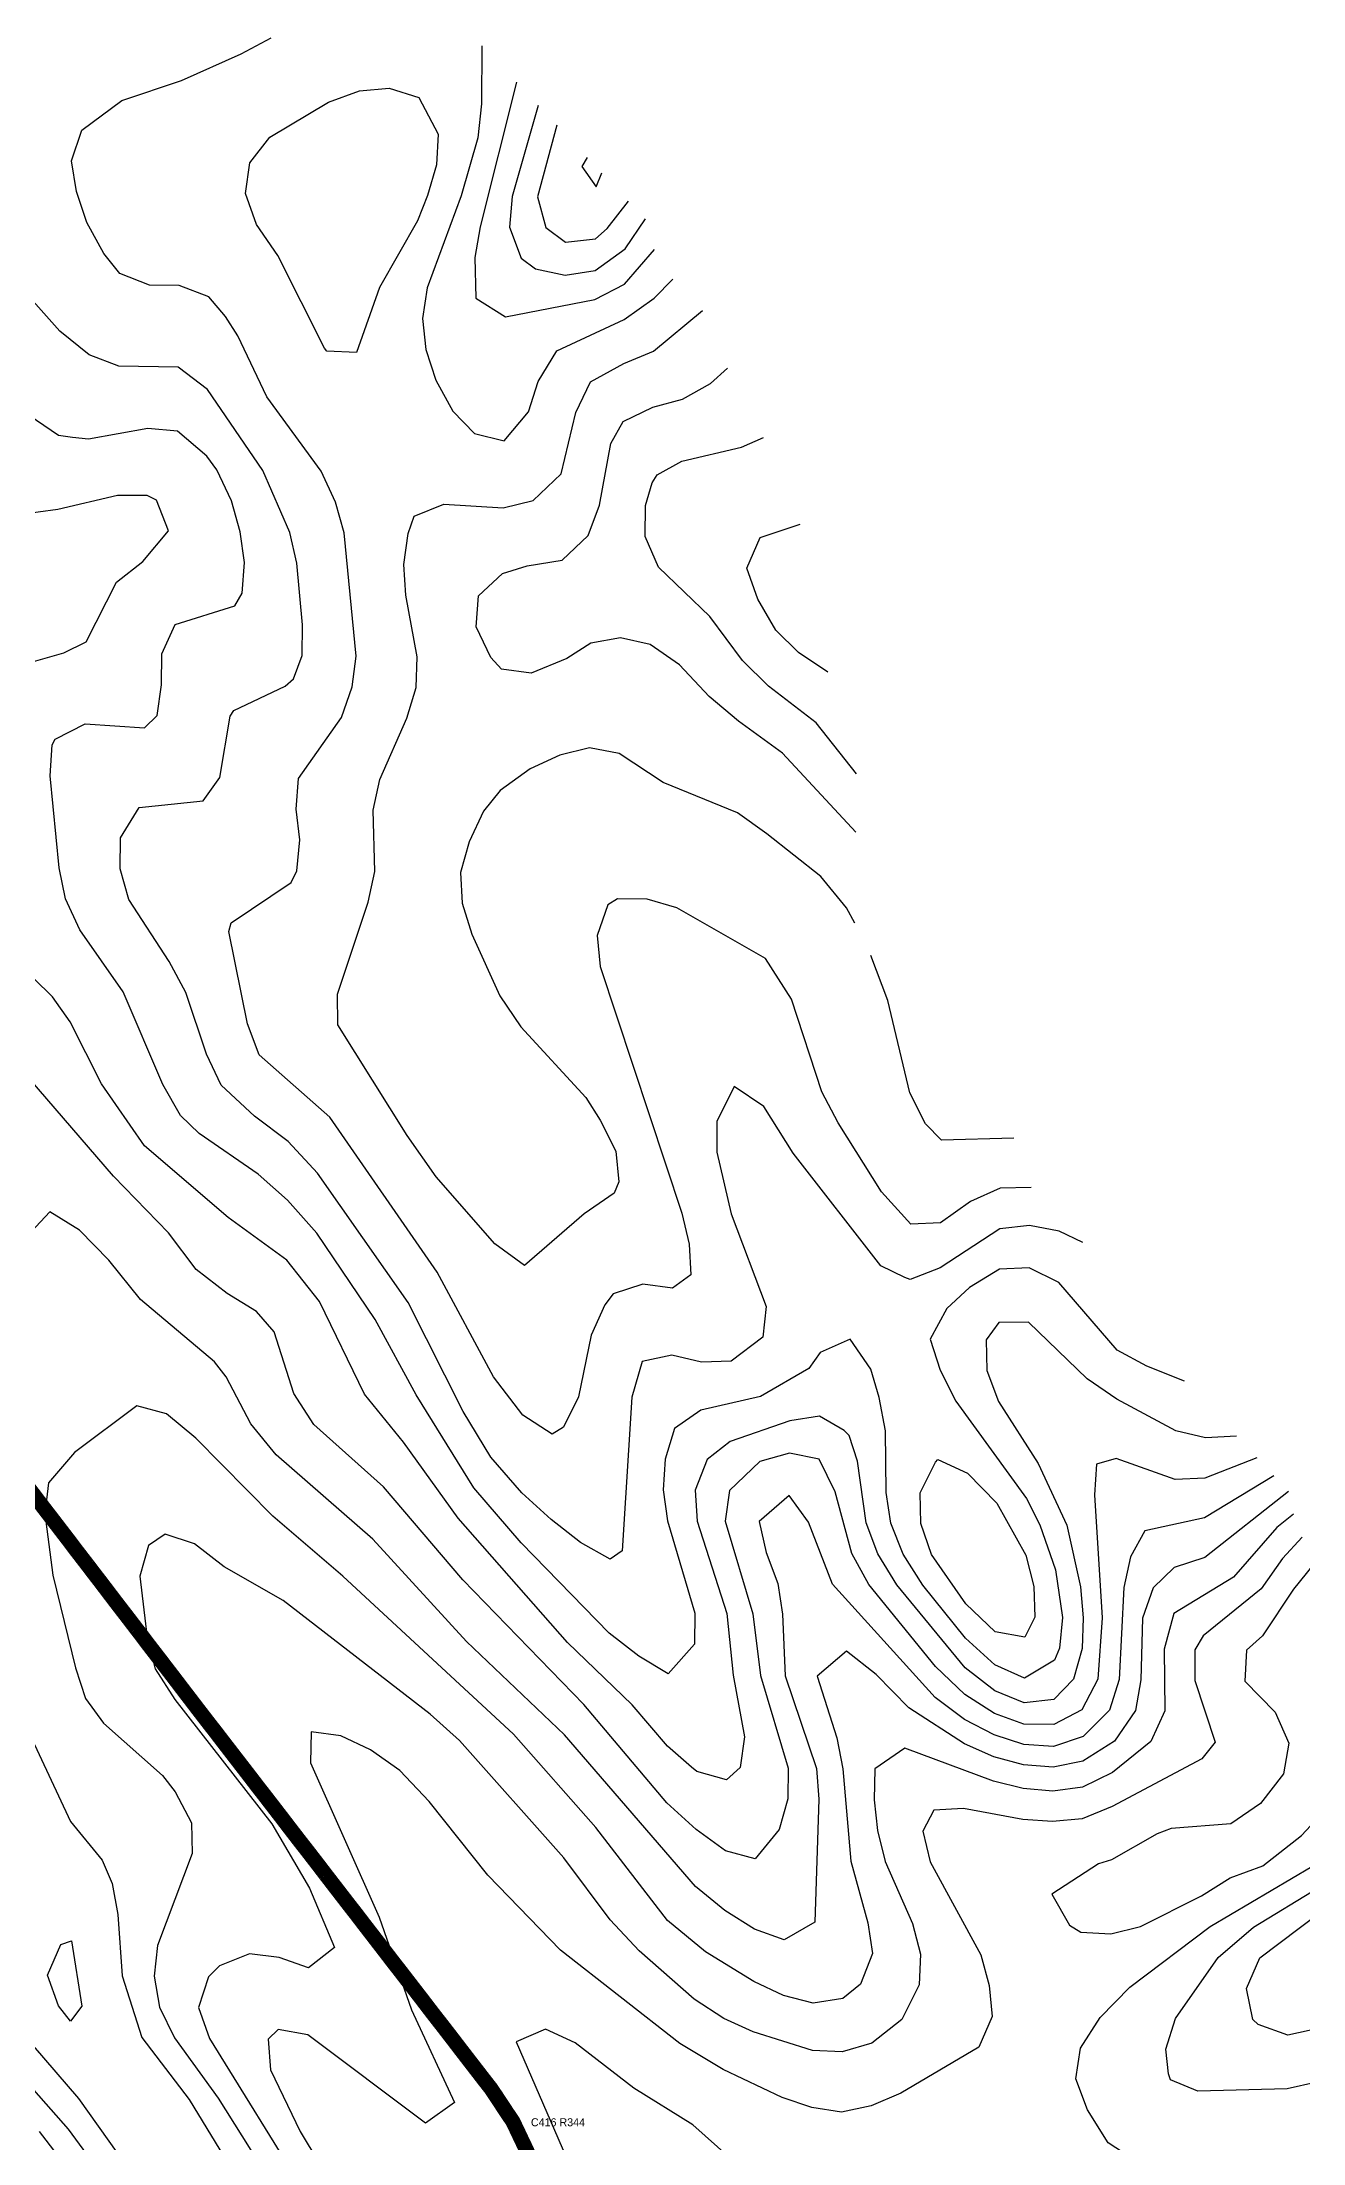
# Model space of a CAD drawing. Header units: metres. Extents: x 697254 to 930473, y 8023396 to 8227001.
# Drawn here: x 745400 to 746661, y 8191487 to 8193588 of the extents above; entities that cross this region are included whole.
import ezdxf

# ---------------------------------------------------------------- set-up
doc = ezdxf.new("R2010")
doc.units = ezdxf.units.M
for name, color, linetype in [('ALIGNMENT_FITTED', 4, 'Continuous'), ('CENTRELINE', 7, 'Continuous'), ('CONTOUR_10M', 33, 'Continuous'), ('CONTOUR_INDEX_50M', 34, 'Continuous'), ('CURVE_LABELS', 4, 'Continuous'), ('GRADE_0-4', 3, 'Continuous'), ('GRADE_4-6', 2, 'Continuous'), ('GRADE_6-8', 30, 'Continuous')]:
    doc.layers.add(name, color=color, linetype=linetype)

msp = doc.modelspace()

# ---------------------------------------------------------------- linework, layer by layer
at = {"layer": 'ALIGNMENT_FITTED'}
msp.add_line((745842.8, 8191549.7), (745311.3, 8192240.4), dxfattribs=at)
msp.add_arc((745569.9, 8191339.7), 344.3, 16.9234, 37.5766, dxfattribs=at)
at = {"layer": 'CENTRELINE'}
msp.add_polyline3d([(745884.2, 8191481.8, 1023.9), (745879.9, 8191490.8, 1024.1), (745875.6, 8191499.9, 1024.4), (745871.3, 8191508.9, 1024.7), (745865.7, 8191517.2, 1025.2), (745860.2, 8191525.5, 1025.6), (745854.7, 8191533.9, 1025.6), (745849.1, 8191542.2, 1025.6), (745842.9, 8191550.1, 1025.8), (745836.8, 8191558, 1026.1), (745830.7, 8191565.9, 1026.1), (745824.6, 8191573.8, 1026), (745818.5, 8191581.7, 1025.7), (745812.4, 8191589.7, 1025.5), (745806.3, 8191597.6, 1025.6), (745800.2, 8191605.5, 1025.7), (745794, 8191613.4, 1025.7), (745787.9, 8191621.3, 1025.9), (745781.8, 8191629.3, 1026.5), (745775.7, 8191637.2, 1027.2), (745769.6, 8191645.1, 1027.6), (745763.5, 8191653, 1028), (745757.4, 8191660.9, 1028.6), (745751.2, 8191668.8, 1029.7), (745745.1, 8191676.8, 1030.6), (745739, 8191684.7, 1031.4), (745732.9, 8191692.6, 1032.1), (745726.8, 8191700.5, 1032.8), (745720.7, 8191708.4, 1033.4), (745714.6, 8191716.4, 1033.8), (745708.4, 8191724.3, 1034.3), (745702.3, 8191732.2, 1034.8), (745696.2, 8191740.1, 1035.3), (745690.1, 8191748, 1035.8), (745684, 8191755.9, 1036.2), (745677.9, 8191763.9, 1036.6), (745671.8, 8191771.8, 1036.8), (745665.7, 8191779.7, 1037.2), (745659.5, 8191787.6, 1037.6), (745653.4, 8191795.5, 1037.9), (745647.3, 8191803.4, 1038), (745641.2, 8191811.4, 1038), (745635.1, 8191819.3, 1038.2), (745629, 8191827.2, 1038.1), (745622.9, 8191835.1, 1037.9), (745616.7, 8191843, 1037.5), (745610.6, 8191851, 1037.2), (745604.5, 8191858.9, 1037.2), (745598.4, 8191866.8, 1037.1), (745592.3, 8191874.7, 1037.1), (745586.2, 8191882.6, 1037.1), (745580.1, 8191890.5, 1037), (745574, 8191898.5, 1037.1), (745567.8, 8191906.4, 1037.1), (745561.7, 8191914.3, 1037.1), (745555.6, 8191922.2, 1037), (745549.5, 8191930.2, 1036.8), (745543.4, 8191938.1, 1037.2), (745537.4, 8191946, 1037.3), (745531.3, 8191954, 1037.1), (745525.2, 8191961.9, 1036.8), (745519.1, 8191969.9, 1037.7), (745513, 8191977.8, 1038.5), (745506.9, 8191985.7, 1039), (745500.9, 8191993.7, 1039.3), (745494.8, 8192001.6, 1039.8), (745488.7, 8192009.6, 1040.8), (745482.6, 8192017.5, 1041.8), (745476.5, 8192025.4, 1042.6), (745470.4, 8192033.4, 1043.1), (745464.4, 8192041.3, 1043.5), (745458.3, 8192049.3, 1044.1), (745452.2, 8192057.2, 1044.7), (745446.1, 8192065.2, 1045), (745440, 8192073.1, 1045.1), (745433.9, 8192081, 1045), (745427.9, 8192089, 1045.7), (745421.8, 8192096.9, 1046.6), (745415.7, 8192104.9, 1047.2), (745409.6, 8192112.8, 1047.7), (745403.5, 8192120.7, 1048.3), (745397.4, 8192128.7, 1049.4)], dxfattribs=at)
at = {"layer": 'CONTOUR_10M'}
for points, elevation in [([(746389.5, 8192442.8), (746358.7, 8192442.1), (746328.9, 8192428.8), (746299, 8192407.7), (746269.3, 8192406.1), (746239.9, 8192438.6), (746196.5, 8192507.6), (746180.4, 8192538.5), (746149.9, 8192631.1), (746123.8, 8192672), (746035.3, 8192722.4), (746005.7, 8192731.3), (745976, 8192731.6), (745966.1, 8192725.4), (745955.6, 8192694.8), (745958.6, 8192664), (746040.2, 8192417.1), (746047.4, 8192386.2), (746049.3, 8192355.5), (746031, 8192342.1), (746001.3, 8192346.2), (745971.5, 8192336.7), (745963.3, 8192325.7), (745949.5, 8192295.1), (745936.9, 8192233.7), (745921.9, 8192203.1), (745910.6, 8192196.3), (745881.1, 8192215.3), (745851.8, 8192253.5), (745795.5, 8192358.3), (745688.3, 8192513.3), (745617.6, 8192575.6), (745605.8, 8192606.5), (745587.2, 8192699), (745589.7, 8192707.6), (745649.6, 8192747.9), (745655.3, 8192759.7), (745658.3, 8192790.4), (745654.7, 8192821.2), (745656.9, 8192851.9), (745699.8, 8192912.9), (745710.4, 8192943.6), (745714.7, 8192974.3), (745702.7, 8193097.4), (745693.9, 8193128.3), (745679.4, 8193159.2), (745625.3, 8193233.4), (745596.3, 8193294.5), (745584, 8193314), (745567.1, 8193333.4), (745537.5, 8193345), (745507.8, 8193345.1), (745478.3, 8193356.8), (745462.3, 8193376.9), (745445.2, 8193407.9), (745434.9, 8193438.7), (745429.8, 8193469.5), (745440.2, 8193500.2), (745480.2, 8193530), (745539.8, 8193549.7), (745599.5, 8193576.6), (745629.4, 8193592.5)], 1110), ([(745840.3, 8193584.6), (745839.8, 8193526.4), (745836.1, 8193492.5), (745819.7, 8193434.4), (745785.7, 8193342.5), (745780.9, 8193311.8), (745784.3, 8193281), (745794.1, 8193250.2), (745811.3, 8193219.2), (745832.8, 8193196.7), (745862.4, 8193189.5), (745886.8, 8193218.4), (745896.7, 8193249), (745915.1, 8193279.5), (745982.5, 8193310.7), (746012.5, 8193332.3), (746031.3, 8193351.3)], 1110), ([(745686.9, 8193528.1), (745717.9, 8193539.6), (745747.6, 8193542.2), (745777.2, 8193532.9), (745796.5, 8193496.1), (745794.9, 8193465.4), (745785.8, 8193434.8), (745775.8, 8193409.5), (745737.8, 8193343), (745714.9, 8193277.9), (745685.2, 8193279.1), (745682.9, 8193282.2), (745636.2, 8193374.9), (745614.9, 8193405.9), (745604, 8193436.8), (745608.2, 8193467.5), (745628.3, 8193493.1), (745686.9, 8193528.1)], 1120), ([(745896.6, 8193525), (745870.5, 8193433.8), (745867.8, 8193403.1), (745879.7, 8193372.2), (745894, 8193361.6), (745923.7, 8193355.3), (745953.4, 8193360), (745983.4, 8193381.5), (746003.8, 8193411.4)], 1090), ([(745915.2, 8193505.3), (745896, 8193433.5), (745904.1, 8193402.7), (745924, 8193388.3), (745953.8, 8193391.6), (745965.6, 8193402), (745987, 8193429.3)], 1080), ([(745945.7, 8193473), (745940.2, 8193463.8), (745954.4, 8193443.6), (745960.3, 8193457.5)], 1070), ([(746213.3, 8192707.1), (746204.8, 8192722.7), (746179.2, 8192753.8), (746125.2, 8192796.6), (746095.8, 8192817.6), (746021.5, 8192847.8), (745977.6, 8192877), (745948, 8192882.5), (745918.2, 8192875.3), (745888.4, 8192861.7), (745858.5, 8192839.9), (745841.8, 8192819.1), (745827.6, 8192788.5), (745818.8, 8192757.8), (745820.4, 8192727.1), (745830.1, 8192696.2), (745858.1, 8192634.4), (745879.2, 8192603.4), (745944.1, 8192532.9), (745958.4, 8192510.2), (745974.1, 8192479.3), (745977.2, 8192448.5), (745972.7, 8192437.4), (745942.7, 8192416.7), (745882.8, 8192365), (745853.3, 8192386.6), (745794.7, 8192453.7), (745765.5, 8192495), (745696.3, 8192605.5), (745695.9, 8192636.2), (745726.6, 8192728.1), (745733.3, 8192758.8), (745731.4, 8192820.3), (745738.2, 8192851), (745765.1, 8192912.2), (745774.7, 8192942.9), (745775.6, 8192973.6), (745764.1, 8193035.2), (745762.2, 8193066), (745766.4, 8193096.7), (745772.5, 8193114.1), (745802.3, 8193126.1), (745861.6, 8193122.4), (745891.4, 8193130), (745919.6, 8193156.5), (745934.2, 8193217.8), (745948.8, 8193248.4), (745982.1, 8193266.9), (746011.9, 8193279.1), (746061, 8193319.7)], 1120), ([(746214.3, 8192798.2), (746140.9, 8192877.2), (746096.8, 8192909.3), (746067.4, 8192933.8), (746038, 8192965.6), (746008.6, 8192985.8), (745979, 8192992.5), (745949.2, 8192987.1), (745925.3, 8192971.9), (745889.5, 8192957.1), (745859.8, 8192961.1), (745849.1, 8192972.8), (745834.5, 8193003.7), (745837, 8193034.4), (745860.9, 8193057), (745885.5, 8193064.6), (745920.4, 8193070.2), (745946.4, 8193094.7), (745958, 8193125.3), (745969.2, 8193186.7), (745981.4, 8193209), (746011.3, 8193223.2), (746041, 8193231.2), (746069, 8193247), (746086, 8193262.2)], 1130), ([(746542.9, 8192249.1), (746505.2, 8192264.1), (746475.7, 8192280.4), (746417.1, 8192347.9), (746387.5, 8192362.6), (746357.8, 8192361.2), (746327.9, 8192342.9), (746305.1, 8192321.8), (746288.6, 8192291.2), (746298.7, 8192260.4), (746314.3, 8192229.4), (746384.9, 8192131.9), (746398.2, 8192105.5), (746413.8, 8192060.6), (746421, 8192013), (746417.8, 8191982.3), (746412.8, 8191970.1), (746382.9, 8191952.4), (746353.4, 8191965.7), (746324, 8191992.1), (746281.3, 8192045.3), (746261.5, 8192076.3), (746249.2, 8192107.2), (746244.6, 8192138), (746244, 8192199.5), (746237.6, 8192232.8), (746229.3, 8192261.2), (746208.6, 8192291.4), (746178.7, 8192278), (746167.2, 8192261.9), (746118.8, 8192234), (746059.3, 8192220.1), (746032.8, 8192201.9), (746023.7, 8192171.2), (746021.5, 8192140.5), (746026, 8192109.7), (746053.1, 8192017.1), (746052.9, 8191986.4), (746026.6, 8191956.5), (745997.1, 8191974.2), (745967.7, 8191997.4), (745879.6, 8192087.6), (745832.2, 8192142.6), (745774.4, 8192235.6), (745733.7, 8192310.8), (745675.3, 8192397.2), (745646, 8192430.1), (745616.6, 8192456.3), (745557.6, 8192497), (745538.8, 8192515), (745521.1, 8192545.9), (745481.4, 8192638.6), (745438.1, 8192700.6), (745424, 8192731.5), (745417.5, 8192762.4), (745408.5, 8192854.7), (745410.5, 8192885.5), (745413.6, 8192891.2), (745443.5, 8192906.5), (745502.8, 8192902.4), (745515.6, 8192915), (745519.9, 8192945.7), (745520.3, 8192976.5), (745533.7, 8193005.9), (745593.3, 8193024.5), (745600.5, 8193037.1), (745602.8, 8193067.8), (745598.4, 8193098.6), (745589.9, 8193129.5), (745575.1, 8193160.4), (745565.3, 8193174.1), (745535.9, 8193199.3), (745506.2, 8193201.7), (745446.7, 8193191.2), (745431, 8193192.7), (745417, 8193194.8), (745387.6, 8193214.9)], 1090), ([(746215, 8192856.6), (746174.4, 8192907.6), (746126.9, 8192944.3), (746100.9, 8192969.9), (746068.3, 8193013.8), (746016.9, 8193063.1), (746003.7, 8193094), (746004, 8193124.8), (746010.4, 8193147.5), (746015.5, 8193155.4), (746040.3, 8193169.3), (746099.9, 8193183.3), (746121.9, 8193193)], 1140), ([(745384.8, 8192967), (745422.2, 8192977.6), (745444.4, 8192988.7), (745474.8, 8193048.1), (745501.3, 8193068.9), (745526.8, 8193099.4), (745514.8, 8193130.3), (745505.4, 8193134.9), (745475.8, 8193134.7), (745416.2, 8193121), (745356.7, 8193112.9)], 1080), ([(746594.8, 8192194.2), (746563.8, 8192192.5), (746534.2, 8192199.6), (746475.1, 8192231.3), (746445.7, 8192251.6), (746386.9, 8192308.1), (746357.2, 8192307.9), (746344.5, 8192290.6), (746345.4, 8192259.8), (746356.9, 8192229), (746396.5, 8192167), (746425.3, 8192105.2), (746438.9, 8192043.5), (746441.6, 8192012.7), (746440.7, 8191982), (746432, 8191951.3), (746412.3, 8191930.9), (746382.6, 8191927.6), (746353.1, 8191939.7), (746323.6, 8191962.7), (746255.1, 8192045.6), (746236.1, 8192076.6), (746224.6, 8192107.5), (746216, 8192169.1), (746207.5, 8192194.9), (746202.6, 8192200), (746178, 8192214.1), (746148.3, 8192209.6), (746088.6, 8192188.8), (746065.7, 8192170.8), (746053.6, 8192140.1), (746055.4, 8192109.4), (746085.3, 8192016.8), (746091.4, 8191955.2), (746103, 8191893.6), (746098.7, 8191862.9), (746084.8, 8191850.6), (746055.2, 8191859.1), (746050, 8191863.4), (746025.8, 8191884.3), (745990.4, 8191925.6), (745926, 8191987.8), (745816.4, 8192112.1), (745762, 8192188.2), (745723, 8192236.1), (745678, 8192328.9), (745645.3, 8192370.2), (745586.4, 8192412.8), (745502.9, 8192484.6), (745460, 8192546.6), (745428.6, 8192608.5), (745410.7, 8192633.6), (745373.1, 8192670.6)], 1080), ([(746372.2, 8192492.2), (746299.9, 8192490.4), (746284, 8192506.6), (746268.4, 8192537.5), (746246.4, 8192630), (746229.2, 8192674.9)], 1120), ([(746615.3, 8192172.5), (746563.3, 8192152.2), (746533.6, 8192151), (746474.5, 8192171.9), (746455, 8192166.3), (746453, 8192135.6), (746460.5, 8192012.5), (746456.2, 8191951.1), (746440.1, 8191920.5), (746412.1, 8191906), (746382.4, 8191906.2), (746352.8, 8191916.8), (746323.3, 8191936), (746293.9, 8191964), (746227.4, 8192045.9), (746210.3, 8192076.9), (746193.5, 8192138.6), (746177.5, 8192171.4), (746147.9, 8192177.2), (746118.1, 8192169), (746087.8, 8192139.8), (746083.5, 8192109.1), (746111.3, 8192016.5), (746118.8, 8191954.9), (746146.4, 8191862.3), (746146.1, 8191831.6), (746137.7, 8191800.9), (746113.6, 8191771.5), (746084, 8191779.7), (746054.6, 8191801.1), (746025.2, 8191827.7), (745942.2, 8191926.1), (745821.2, 8192050.5), (745741.8, 8192143.7), (745672.2, 8192206), (745652.1, 8192236.9), (745632.6, 8192298.7), (745615, 8192319), (745585.5, 8192336.8), (745554.5, 8192361), (745526.8, 8192397.7), (745471.9, 8192454.2), (745380.2, 8192560.6)], 1070), ([(746632.2, 8192154.6), (746562.9, 8192112.6), (746503.3, 8192099.6), (746488.8, 8192073.7), (746482.3, 8192043), (746477.7, 8191950.8), (746467.9, 8191920.2), (746441.6, 8191894), (746411.8, 8191884.1), (746382.1, 8191885.8), (746352.6, 8191895.6), (746323, 8191911), (746293.6, 8191933), (746190.8, 8192046.3), (746166.8, 8192108.1), (746147.4, 8192134.9), (746117.4, 8192109), (746124.5, 8192077.8), (746136.2, 8192046.9), (746140.8, 8192016.1), (746143.7, 8191954.6), (746174.8, 8191862), (746177.4, 8191831.2), (746173.2, 8191708.3), (746142.4, 8191690.7), (746112.8, 8191701.3), (746083.3, 8191719.8), (746053.9, 8191744), (745922.9, 8191895.6), (745825, 8191989), (745731.2, 8192091.1), (745634.7, 8192175.6), (745609.3, 8192206.7), (745584.6, 8192253.7), (745572.9, 8192268.6), (745499, 8192330.9), (745467.1, 8192370.2), (745437.8, 8192400.2), (745408.3, 8192418.5), (745384.9, 8192393.7)], 1060), ([(746652, 8192116.3), (746635.1, 8192102.8), (746591.9, 8192053.3), (746532.1, 8192016.9), (746522.7, 8191981.1), (746523.3, 8191919.6), (746509.3, 8191889), (746470.9, 8191857.9), (746441, 8191843.4), (746411.3, 8191839.3), (746381.6, 8191841.9), (746352, 8191849.3), (746263.3, 8191882.3), (746233.4, 8191861.5), (746232.5, 8191830.6), (746236, 8191799.8), (746243.6, 8191769), (746271, 8191707.1), (746279, 8191676.3), (746277.6, 8191645.6), (746260.3, 8191611.1), (746230.3, 8191587.3), (746200.5, 8191578.6), (746170.8, 8191580), (746111.7, 8191598.7), (746082.1, 8191612.1), (746052.6, 8191631.4), (745997.6, 8191679.5), (745968.6, 8191710.6), (745922.1, 8191772.6), (745818, 8191889.8), (745788.6, 8191916.4), (745641.4, 8192029.9), (745582.4, 8192063.6), (745553, 8192086.5), (745523.4, 8192096.1), (745506.8, 8192084.8), (745498.2, 8192054.2), (745505.5, 8191992.6), (745513.6, 8191961.7), (745533.3, 8191930.8), (745630.3, 8191806.7), (745667.9, 8191742.4), (745692.9, 8191682.9), (745667, 8191662.5), (745637.4, 8191672.9), (745607.8, 8191676.7), (745577.9, 8191664.7), (745566.8, 8191653.6), (745556.9, 8191623), (745568, 8191592.1), (745663.4, 8191437.3)], 1040), ([(746660.6, 8192093.3), (746640.8, 8192072), (746619.6, 8192041.5), (746561.5, 8191994.7), (746553.2, 8191980.7), (746553.3, 8191950), (746573.7, 8191888.2), (746560.1, 8191871.5), (746470.5, 8191824), (746440.7, 8191811.7), (746411, 8191808.8), (746381.3, 8191810.9), (746322, 8191821.9), (746292.3, 8191820.2), (746281.3, 8191799.3), (746288.5, 8191768.5), (746339.2, 8191675.6), (746347.7, 8191644.8), (746350.7, 8191614), (746337.3, 8191583.4), (746259.4, 8191537.3), (746229.6, 8191524.5), (746199.8, 8191518.4), (746170.2, 8191522.8), (746140.6, 8191532.8), (746081.5, 8191560.9), (746038.3, 8191586.8), (745918.9, 8191680.4), (745846.2, 8191755.2), (745787.6, 8191828.8), (745758.3, 8191859.9), (745728.8, 8191880.5), (745699.3, 8191894.6), (745669.4, 8191898.5), (745668.8, 8191867.7), (745737.4, 8191713.2), (745769.8, 8191620.6), (745812.9, 8191527.8), (745784, 8191507.4), (745666.2, 8191595.7), (745636.6, 8191600.8), (745626.4, 8191591.4), (745628.9, 8191560.7), (745658.7, 8191498.8), (745695.9, 8191436.9)], 1030), ([(746678.5, 8192074.3), (746651.9, 8192041.1), (746620.9, 8191994.7), (746605, 8191980.1), (746603.2, 8191949.4), (746633.7, 8191918.3), (746647.1, 8191887.4), (746642, 8191856.7), (746619, 8191827), (746589.1, 8191806.7), (746529.7, 8191801.8), (746515.5, 8191796.6), (746469.9, 8191770.6), (746457, 8191766.5), (746410.1, 8191736.4), (746428, 8191705.4), (746439.4, 8191698.4), (746469.1, 8191696.7), (746498.9, 8191704.1), (746559.9, 8191734.6), (746588.5, 8191752.5), (746621.4, 8191764.7), (746660, 8191795), (746688.2, 8191825.4)], 1020), ([(745356.1, 8191963.5), (745428.7, 8191808.9), (745460.4, 8191770.4), (745470.5, 8191747), (745476.2, 8191716.1), (745480.5, 8191654.6), (745500.3, 8191592.9), (745547.6, 8191530.8), (745604.1, 8191437.9)], 1060), ([(746496.2, 8191468.4), (746466.7, 8191487.6), (746445.9, 8191520.7), (746434.1, 8191551.5), (746438.9, 8191582.2), (746458.6, 8191612.8), (746488.3, 8191643.2), (746568.6, 8191703.8), (746670.3, 8191764.1)], 1030), ([(746705, 8191554.9), (746645.5, 8191541.7), (746556.4, 8191539.2), (746529, 8191550.5), (746526.9, 8191556.5), (746524.2, 8191581.3), (746533.9, 8191611.9), (746576.5, 8191672.9), (746611.8, 8191703.3), (746677.5, 8191743.2)], 1040), ([(745419.3, 8191686), (745429.8, 8191689.7), (745440.2, 8191624.3), (745428.8, 8191609.2), (745416.8, 8191624.6), (745405.8, 8191655.4), (745419.3, 8191686)], 1070), ([(745515.8, 8191421.2), (745437.3, 8191532.1), (745356.6, 8191625.2)], 1060), ([(746110, 8191453.3), (746051.2, 8191505.5), (745992.2, 8191542.3), (745933.4, 8191587.6), (745903.8, 8191601.3), (745874.4, 8191588.6), (745928.1, 8191465)], 1020), ([(745514.9, 8191346.7), (745397.9, 8191499)], 1040)]:
    msp.add_lwpolyline(points, dxfattribs=dict(at, elevation=elevation))
at = {"layer": 'CONTOUR_INDEX_50M'}
for points, elevation in [([(745874.8, 8193548.1), (745838.7, 8193403.4), (745833.2, 8193372.7), (745834.3, 8193332.2), (745863.8, 8193313.6), (745953.1, 8193331), (745983, 8193346.1), (746013, 8193380.9)], 1100), ([(746441.3, 8192387.9), (746417.7, 8192399.4), (746388, 8192405), (746358.3, 8192401.5), (746298.5, 8192362.5), (746268.6, 8192350.9), (746263.3, 8192353), (746239.1, 8192364.7), (746151.5, 8192477.3), (746122.1, 8192523.8), (746092.7, 8192543.9), (746075.1, 8192508.9), (746075.2, 8192478.2), (746089.6, 8192416.5), (746124.5, 8192323.9), (746121.1, 8192293.1), (746089.5, 8192269.3), (746059.8, 8192268.1), (746030.2, 8192275.3), (746000.5, 8192268.8), (745990.2, 8192233.1), (745980.4, 8192079.5), (745968.5, 8192071.1), (745939, 8192088), (745909.6, 8192110.8), (745880.2, 8192137.5), (745849.1, 8192173.2), (745821.7, 8192219), (745766.6, 8192327.9), (745676, 8192457.3), (745646.6, 8192489), (745613, 8192514.1), (745579.5, 8192545.3), (745565, 8192576.2), (745544.1, 8192637.9), (745527.5, 8192668.9), (745487.1, 8192730.8), (745478.5, 8192761.7), (745479, 8192792.4), (745497.4, 8192823), (745561.4, 8192829.7), (745578.1, 8192852.8), (745588.7, 8192914.2), (745592.1, 8192919.9), (745643.5, 8192944.3), (745651.9, 8192951.5), (745660.5, 8192974.9), (745660.9, 8193005.6), (745655.3, 8193067.2), (745648.1, 8193098), (745621.2, 8193159.8), (745566, 8193240.7), (745536.6, 8193263.2), (745477.2, 8193264.2), (745447.6, 8193275.4), (745418.2, 8193299.2), (745388.9, 8193332.3)], 1100), ([(746186.4, 8192958.1), (746157, 8192977.8), (746134.1, 8193000.3), (746116.2, 8193031.2), (746105.3, 8193062.1), (746118.5, 8193092.7), (746158.4, 8193106.3)], 1150), ([(746646.9, 8192139), (746563.4, 8192072.9), (746532.6, 8192062.8), (746511.5, 8192042.7), (746500.9, 8192012.1), (746499.2, 8191950.6), (746494, 8191919.9), (746473, 8191889.4), (746441.3, 8191869.4), (746411.6, 8191863.2), (746381.9, 8191865.5), (746352.3, 8191873.7), (746322.8, 8191886.7), (746267.2, 8191922.5), (746234.5, 8191955.8), (746205, 8191979.4), (746175.5, 8191954.2), (746195.2, 8191892.5), (746201.1, 8191861.7), (746209.4, 8191769.4), (746226.4, 8191707.7), (746230.8, 8191676.9), (746218.9, 8191646.2), (746201.1, 8191631.9), (746171.4, 8191627.3), (746141.8, 8191635.1), (746112.2, 8191648.9), (746063.8, 8191678.7), (746025.8, 8191709.9), (745954.1, 8191803), (745871.9, 8191896.2), (745701.1, 8192054.2), (745631.3, 8192114.2), (745554.2, 8192192.2), (745524.8, 8192216.7), (745495.2, 8192224.7), (745432.7, 8192177.9), (745406.7, 8192147.5), (745403.3, 8192116.7), (745411.3, 8192055.1), (745434, 8191962.6), (745443.9, 8191931.8), (745461.9, 8191907.3), (745520.7, 8191855), (745533.4, 8191838.5), (745549.9, 8191807.6), (745550.4, 8191776.8), (745515.9, 8191684.9), (745512.6, 8191654.2), (745517.8, 8191623.4), (745532.9, 8191592.5), (745576.4, 8191532.3), (745616.5, 8191468.5)], 1050), ([(746293.9, 8192168.2), (746296.3, 8192170.9), (746325.8, 8192157.2), (746355.2, 8192127.4), (746384.3, 8192075.2), (746392.4, 8192044), (746393.2, 8192013.3), (746383.4, 8191993.1), (746353.7, 8191998.5), (746324.3, 8192026.5), (746290, 8192076), (746279.4, 8192106.8), (746278.7, 8192137.6), (746293.9, 8192168.2)], 1100), ([(746705.6, 8191608.3), (746646.1, 8191595.2), (746616.5, 8191605.8), (746611.4, 8191611), (746604.8, 8191641.9), (746618.2, 8191672.5), (746698.3, 8191733.1)], 1050), ([(745517.9, 8191377.4), (745426.9, 8191501.4), (745339.7, 8191599.7)], 1050)]:
    msp.add_lwpolyline(points, dxfattribs=dict(at, elevation=elevation))
at = {"layer": 'GRADE_0-4', "const_width": 15}
for points in [[(745684, 8191755.9), (745677.9, 8191763.9), (745671.8, 8191771.8), (745665.7, 8191779.7), (745659.5, 8191787.6), (745653.4, 8191795.5), (745647.3, 8191803.4), (745641.2, 8191811.4), (745635.1, 8191819.3), (745629, 8191827.2), (745622.9, 8191835.1), (745616.7, 8191843), (745610.6, 8191851), (745604.5, 8191858.9), (745598.4, 8191866.8), (745592.3, 8191874.7), (745586.2, 8191882.6), (745580.1, 8191890.5), (745574, 8191898.5), (745567.8, 8191906.4), (745561.7, 8191914.3), (745555.6, 8191922.2), (745549.5, 8191930.2), (745543.4, 8191938.1), (745537.4, 8191946), (745531.3, 8191954), (745525.2, 8191961.9), (745519.1, 8191969.9), (745513, 8191977.8), (745506.9, 8191985.7), (745500.9, 8191993.7), (745494.8, 8192001.6)], [(745888.4, 8191472.7), (745884.2, 8191481.8), (745879.9, 8191490.8), (745875.6, 8191499.9), (745871.3, 8191508.9), (745865.7, 8191517.2), (745860.2, 8191525.5), (745854.7, 8191533.9), (745849.1, 8191542.2), (745842.9, 8191550.1), (745836.8, 8191558), (745830.7, 8191565.9), (745824.6, 8191573.8), (745818.5, 8191581.7), (745812.4, 8191589.7), (745806.3, 8191597.6), (745800.2, 8191605.5), (745794, 8191613.4), (745787.9, 8191621.3), (745781.8, 8191629.3), (745775.7, 8191637.2), (745769.6, 8191645.1)]]:
    msp.add_lwpolyline(points, dxfattribs=at)
at = {"layer": 'GRADE_4-6', "const_width": 15}
for points in [[(745494.8, 8192001.6), (745488.7, 8192009.6), (745482.6, 8192017.5), (745476.5, 8192025.4), (745470.4, 8192033.4), (745464.4, 8192041.3), (745458.3, 8192049.3), (745452.2, 8192057.2), (745446.1, 8192065.2)], [(745769.6, 8191645.1), (745763.5, 8191653), (745757.4, 8191660.9), (745751.2, 8191668.8), (745745.1, 8191676.8), (745739, 8191684.7), (745732.9, 8191692.6), (745726.8, 8191700.5), (745720.7, 8191708.4), (745714.6, 8191716.4), (745708.4, 8191724.3), (745702.3, 8191732.2), (745696.2, 8191740.1), (745690.1, 8191748), (745684, 8191755.9)]]:
    msp.add_lwpolyline(points, dxfattribs=at)
at = {"layer": 'GRADE_6-8', "const_width": 15}
msp.add_lwpolyline([(745446.1, 8192065.2), (745440, 8192073.1), (745433.9, 8192081), (745427.9, 8192089), (745421.8, 8192096.9), (745415.7, 8192104.9), (745409.6, 8192112.8), (745403.5, 8192120.7), (745397.4, 8192128.7), (745391.4, 8192136.6), (745385.3, 8192144.6), (745379.2, 8192152.5), (745373.1, 8192160.4), (745367, 8192168.4), (745360.9, 8192176.3), (745354.9, 8192184.3), (745348.8, 8192192.2)], dxfattribs=at)

# ---------------------------------------------------------------- texts
at = {"layer": 'CURVE_LABELS'}
msp.add_text('C416 R344', height=8, dxfattribs=at).set_placement((745889.3, 8191504.2))

doc.saveas('drawing.dxf')
